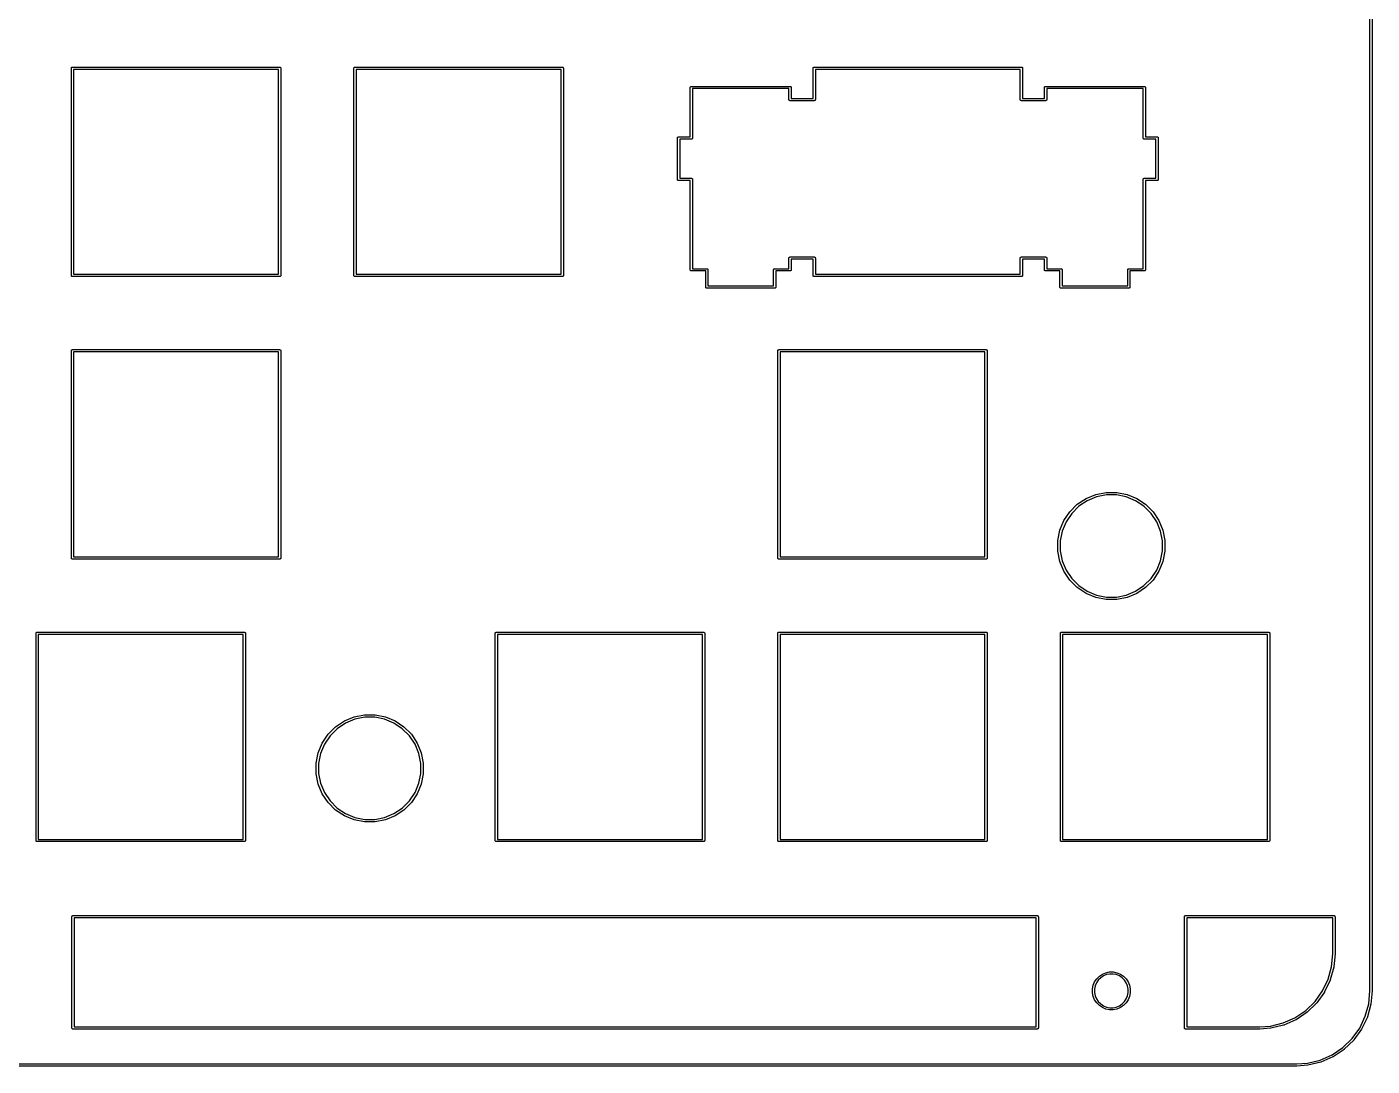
# Model space of a CAD drawing. Extents: x 22 to 393, y -205 to -25.
# Drawn here: x 301.9 to 392.6, y -165.1 to -95 of the extents above; entities that cross this region are included whole.
import ezdxf

# ---------------------------------------------------------------- set-up
doc = ezdxf.new("R2010")
doc.units = 0
doc.layers.add('BLACK', color=7, linetype='CONTINUOUS')

msp = doc.modelspace()

# ---------------------------------------------------------------- linework, layer by layer
at = {"layer": 'BLACK', "linetype": 'CONTINUOUS'}
for p, q in [((392.425, -159.997), (392.425, -30.0028)), ((392.575, -29.9963), (392.575, -160.004)), ((304.882, -97.79), (304.884, -97.7751)), ((304.883, -97.7937), (304.882, -97.79)), ((304.883, -111.756), (304.883, -97.7937)), ((304.884, -97.7751), (304.888, -97.7607)), ((304.888, -97.7607), (304.895, -97.7475)), ((304.895, -97.7475), (304.905, -97.7359)), ((304.905, -97.7359), (304.916, -97.7263)), ((304.916, -97.7263), (304.929, -97.7193)), ((304.929, -97.7193), (304.944, -97.7149)), ((304.944, -97.7149), (304.955, -97.7138)), ((304.955, -97.7138), (304.959, -97.7134)), ((304.959, -97.7134), (304.962, -97.7138)), ((304.962, -97.7138), (318.925, -97.7138)), ((305.035, -97.8662), (305.035, -111.684)), ((318.853, -97.8662), (305.035, -97.8662)), ((318.853, -111.684), (318.853, -97.8662)), ((318.925, -97.7138), (318.929, -97.7134)), ((318.929, -97.7134), (318.932, -97.7138)), ((318.932, -97.7138), (318.944, -97.7149)), ((318.944, -97.7149), (318.958, -97.7193)), ((318.958, -97.7193), (318.971, -97.7263)), ((318.971, -97.7263), (318.983, -97.7359)), ((318.983, -97.7359), (318.992, -97.7475)), ((318.992, -97.7475), (318.999, -97.7607)), ((318.999, -97.7607), (319.004, -97.7751)), ((319.004, -97.7751), (319.005, -97.79)), ((319.005, -97.79), (319.005, -97.7937)), ((319.005, -97.7937), (319.005, -111.756)), ((323.932, -97.79), (323.934, -97.7751)), ((323.933, -97.7937), (323.932, -97.79)), ((323.933, -111.756), (323.933, -97.7937)), ((323.934, -97.7751), (323.938, -97.7607)), ((323.938, -97.7607), (323.945, -97.7475)), ((323.945, -97.7475), (323.955, -97.7359)), ((323.955, -97.7359), (323.966, -97.7263)), ((323.966, -97.7263), (323.979, -97.7193)), ((323.979, -97.7193), (323.994, -97.7149)), ((323.994, -97.7149), (324.005, -97.7138)), ((324.005, -97.7138), (324.009, -97.7134)), ((324.009, -97.7134), (324.012, -97.7138)), ((324.012, -97.7138), (337.975, -97.7138)), ((324.085, -97.8662), (324.085, -111.684)), ((337.903, -97.8662), (324.085, -97.8662)), ((337.903, -111.684), (337.903, -97.8662)), ((337.975, -97.7138), (337.979, -97.7134)), ((337.979, -97.7134), (337.982, -97.7138)), ((337.982, -97.7138), (337.994, -97.7149)), ((337.994, -97.7149), (338.008, -97.7193)), ((338.008, -97.7193), (338.021, -97.7263)), ((338.021, -97.7263), (338.033, -97.7359)), ((338.033, -97.7359), (338.042, -97.7475)), ((338.042, -97.7475), (338.049, -97.7607)), ((338.049, -97.7607), (338.054, -97.7751)), ((338.054, -97.7751), (338.055, -97.79)), ((338.055, -97.79), (338.055, -97.7937)), ((338.055, -97.7937), (338.055, -111.756)), ((354.888, -97.79), (354.89, -97.7751)), ((354.889, -97.7937), (354.888, -97.79)), ((354.889, -99.822), (354.889, -97.7937)), ((354.89, -97.7751), (354.894, -97.7607)), ((354.894, -97.7607), (354.901, -97.7475)), ((354.901, -97.7475), (354.911, -97.7359)), ((354.911, -97.7359), (354.922, -97.7263)), ((354.922, -97.7263), (354.936, -97.7193)), ((354.936, -97.7193), (354.95, -97.7149)), ((354.95, -97.7149), (354.961, -97.7138)), ((354.961, -97.7138), (354.965, -97.7134)), ((354.965, -97.7134), (354.969, -97.7138)), ((354.969, -97.7138), (368.931, -97.7138)), ((355.041, -97.8662), (355.041, -99.8945)), ((368.859, -97.8662), (355.041, -97.8662)), ((368.859, -99.8945), (368.859, -97.8662)), ((368.931, -97.7138), (368.935, -97.7134)), ((368.935, -97.7134), (368.939, -97.7138)), ((368.939, -97.7138), (368.95, -97.7149)), ((368.95, -97.7149), (368.964, -97.7193)), ((368.964, -97.7193), (368.978, -97.7263)), ((368.978, -97.7263), (368.989, -97.7359)), ((368.989, -97.7359), (368.999, -97.7475)), ((368.999, -97.7475), (369.006, -97.7607)), ((369.006, -97.7607), (369.01, -97.7751)), ((369.01, -97.7751), (369.012, -97.79)), ((369.012, -97.79), (369.011, -97.7937)), ((369.011, -97.7937), (369.011, -99.822)), ((346.608, -99.0854), (346.61, -99.0705)), ((346.608, -99.0891), (346.608, -99.0854)), ((346.608, -102.413), (346.608, -99.0891)), ((346.61, -99.0705), (346.614, -99.0561)), ((346.614, -99.0561), (346.621, -99.0429)), ((346.621, -99.0429), (346.63, -99.0313)), ((346.63, -99.0313), (346.642, -99.0217)), ((346.642, -99.0217), (346.655, -99.0147)), ((346.655, -99.0147), (346.67, -99.0103)), ((346.67, -99.0103), (346.681, -99.0092)), ((346.681, -99.0092), (346.685, -99.0088)), ((346.685, -99.0088), (346.688, -99.0092)), ((346.688, -99.0092), (353.336, -99.0092)), ((353.263, -99.1616), (346.761, -99.1616)), ((346.761, -99.1616), (346.761, -102.485)), ((353.263, -99.8945), (353.263, -99.1616)), ((353.336, -99.0092), (353.339, -99.0088)), ((353.339, -99.0088), (353.343, -99.0092)), ((353.343, -99.0092), (353.354, -99.0103)), ((353.354, -99.0103), (353.369, -99.0147)), ((353.369, -99.0147), (353.382, -99.0217)), ((353.382, -99.0217), (353.394, -99.0313)), ((353.394, -99.0313), (353.403, -99.0429)), ((353.403, -99.0429), (353.41, -99.0561)), ((353.41, -99.0561), (353.414, -99.0705)), ((353.414, -99.0705), (353.416, -99.0854)), ((353.416, -99.0854), (353.416, -99.0891)), ((353.416, -99.0891), (353.416, -99.822)), ((370.484, -99.0854), (370.486, -99.0705)), ((370.484, -99.0891), (370.484, -99.0854)), ((370.484, -99.822), (370.484, -99.0891)), ((370.486, -99.0705), (370.49, -99.0561)), ((370.49, -99.0561), (370.497, -99.0429)), ((370.497, -99.0429), (370.506, -99.0313)), ((370.506, -99.0313), (370.518, -99.0217)), ((370.518, -99.0217), (370.531, -99.0147)), ((370.531, -99.0147), (370.546, -99.0103)), ((370.546, -99.0103), (370.557, -99.0092)), ((370.557, -99.0092), (370.561, -99.0088)), ((370.561, -99.0088), (370.564, -99.0092)), ((370.564, -99.0092), (377.212, -99.0092)), ((377.139, -99.1616), (370.637, -99.1616)), ((370.637, -99.1616), (370.637, -99.8945)), ((377.139, -102.485), (377.139, -99.1616)), ((377.212, -99.0092), (377.215, -99.0088)), ((377.215, -99.0088), (377.219, -99.0092)), ((377.219, -99.0092), (377.23, -99.0103)), ((377.23, -99.0103), (377.245, -99.0147)), ((377.245, -99.0147), (377.258, -99.0217)), ((377.258, -99.0217), (377.27, -99.0313)), ((377.27, -99.0313), (377.279, -99.0429)), ((377.279, -99.0429), (377.286, -99.0561)), ((377.286, -99.0561), (377.29, -99.0705)), ((377.29, -99.0705), (377.292, -99.0854)), ((377.292, -99.0854), (377.292, -99.0891)), ((377.292, -99.0891), (377.292, -102.413)), ((353.263, -99.8982), (353.263, -99.8945)), ((353.264, -99.9131), (353.263, -99.8982)), ((353.269, -99.9275), (353.264, -99.9131)), ((353.276, -99.9407), (353.269, -99.9275)), ((353.285, -99.9523), (353.276, -99.9407)), ((353.297, -99.9619), (353.285, -99.9523)), ((353.31, -99.9689), (353.297, -99.9619)), ((353.324, -99.9733), (353.31, -99.9689)), ((353.336, -99.9744), (353.324, -99.9733)), ((353.339, -99.9748), (353.336, -99.9744)), ((353.343, -99.9744), (353.339, -99.9748)), ((354.961, -99.9744), (353.343, -99.9744)), ((353.416, -99.822), (354.889, -99.822)), ((354.965, -99.9748), (354.961, -99.9744)), ((354.969, -99.9744), (354.965, -99.9748)), ((354.98, -99.9733), (354.969, -99.9744)), ((354.994, -99.9689), (354.98, -99.9733)), ((355.008, -99.9619), (354.994, -99.9689)), ((355.019, -99.9523), (355.008, -99.9619)), ((355.029, -99.9407), (355.019, -99.9523)), ((355.036, -99.9275), (355.029, -99.9407)), ((355.04, -99.9131), (355.036, -99.9275)), ((355.042, -99.8982), (355.04, -99.9131)), ((355.041, -99.8945), (355.042, -99.8982)), ((368.858, -99.8982), (368.859, -99.8945)), ((368.86, -99.9131), (368.858, -99.8982)), ((368.864, -99.9275), (368.86, -99.9131)), ((368.871, -99.9407), (368.864, -99.9275)), ((368.881, -99.9523), (368.871, -99.9407)), ((368.892, -99.9619), (368.881, -99.9523)), ((368.906, -99.9689), (368.892, -99.9619)), ((368.92, -99.9733), (368.906, -99.9689)), ((368.931, -99.9744), (368.92, -99.9733)), ((368.935, -99.9748), (368.931, -99.9744)), ((368.939, -99.9744), (368.935, -99.9748)), ((370.557, -99.9744), (368.939, -99.9744)), ((369.011, -99.822), (370.484, -99.822)), ((370.561, -99.9748), (370.557, -99.9744)), ((370.564, -99.9744), (370.561, -99.9748)), ((370.576, -99.9733), (370.564, -99.9744)), ((370.59, -99.9689), (370.576, -99.9733)), ((370.603, -99.9619), (370.59, -99.9689)), ((370.615, -99.9523), (370.603, -99.9619)), ((370.624, -99.9407), (370.615, -99.9523)), ((370.631, -99.9275), (370.624, -99.9407)), ((370.636, -99.9131), (370.631, -99.9275)), ((370.637, -99.8982), (370.636, -99.9131)), ((370.637, -99.8945), (370.637, -99.8982)), ((345.744, -102.489), (345.746, -102.474)), ((345.746, -102.474), (345.75, -102.46)), ((345.75, -102.46), (345.757, -102.446)), ((345.757, -102.446), (345.767, -102.435)), ((345.767, -102.435), (345.778, -102.425)), ((345.778, -102.425), (345.792, -102.418)), ((345.792, -102.418), (345.806, -102.414)), ((345.806, -102.414), (345.817, -102.413)), ((345.817, -102.413), (345.821, -102.412)), ((345.821, -102.412), (345.825, -102.413)), ((345.825, -102.413), (346.608, -102.413)), ((377.292, -102.413), (378.075, -102.413)), ((378.075, -102.413), (378.079, -102.412)), ((378.079, -102.412), (378.083, -102.413)), ((378.083, -102.413), (378.094, -102.414)), ((378.094, -102.414), (378.108, -102.418)), ((378.108, -102.418), (378.122, -102.425)), ((378.122, -102.425), (378.133, -102.435)), ((378.133, -102.435), (378.143, -102.446)), ((378.143, -102.446), (378.15, -102.46)), ((378.15, -102.46), (378.154, -102.474)), ((378.154, -102.474), (378.156, -102.489)), ((345.745, -102.493), (345.744, -102.489)), ((345.745, -105.279), (345.745, -102.493)), ((346.681, -102.565), (345.897, -102.565)), ((345.897, -102.565), (345.897, -105.207)), ((346.685, -102.566), (346.681, -102.565)), ((346.688, -102.565), (346.685, -102.566)), ((346.7, -102.564), (346.688, -102.565)), ((346.714, -102.56), (346.7, -102.564)), ((346.727, -102.553), (346.714, -102.56)), ((346.739, -102.543), (346.727, -102.553)), ((346.748, -102.532), (346.739, -102.543)), ((346.755, -102.518), (346.748, -102.532)), ((346.76, -102.504), (346.755, -102.518)), ((346.761, -102.489), (346.76, -102.504)), ((346.761, -102.485), (346.761, -102.489)), ((377.139, -102.489), (377.139, -102.485)), ((377.14, -102.504), (377.139, -102.489)), ((377.145, -102.518), (377.14, -102.504)), ((377.152, -102.532), (377.145, -102.518)), ((377.161, -102.543), (377.152, -102.532)), ((377.173, -102.553), (377.161, -102.543)), ((377.186, -102.56), (377.173, -102.553)), ((377.2, -102.564), (377.186, -102.56)), ((377.212, -102.565), (377.2, -102.564)), ((377.215, -102.566), (377.212, -102.565)), ((377.219, -102.565), (377.215, -102.566)), ((378.003, -102.565), (377.219, -102.565)), ((378.003, -105.207), (378.003, -102.565)), ((378.156, -102.489), (378.155, -102.493)), ((378.155, -102.493), (378.155, -105.279)), ((345.744, -105.283), (345.745, -105.279)), ((345.746, -105.298), (345.744, -105.283)), ((345.75, -105.312), (345.746, -105.298)), ((345.757, -105.326), (345.75, -105.312)), ((345.767, -105.337), (345.757, -105.326)), ((345.778, -105.347), (345.767, -105.337)), ((345.792, -105.354), (345.778, -105.347)), ((345.806, -105.358), (345.792, -105.354)), ((345.821, -105.36), (345.806, -105.358)), ((345.825, -105.359), (345.821, -105.36)), ((346.608, -105.359), (345.825, -105.359)), ((345.897, -105.207), (346.681, -105.207)), ((346.608, -111.375), (346.608, -105.359)), ((346.681, -105.207), (346.685, -105.206)), ((346.685, -105.206), (346.688, -105.207)), ((346.688, -105.207), (346.7, -105.208)), ((346.7, -105.208), (346.714, -105.212)), ((346.714, -105.212), (346.727, -105.219)), ((346.727, -105.219), (346.739, -105.229)), ((346.739, -105.229), (346.748, -105.24)), ((346.748, -105.24), (346.755, -105.254)), ((346.755, -105.254), (346.76, -105.268)), ((346.76, -105.268), (346.761, -105.283)), ((346.761, -105.283), (346.761, -105.287)), ((346.761, -105.287), (346.761, -111.303)), ((377.139, -105.283), (377.14, -105.268)), ((377.139, -105.287), (377.139, -105.283)), ((377.139, -111.303), (377.139, -105.287)), ((377.14, -105.268), (377.145, -105.254)), ((377.145, -105.254), (377.152, -105.24)), ((377.152, -105.24), (377.161, -105.229)), ((377.161, -105.229), (377.173, -105.219)), ((377.173, -105.219), (377.186, -105.212)), ((377.186, -105.212), (377.2, -105.208)), ((377.2, -105.208), (377.212, -105.207)), ((377.212, -105.207), (377.215, -105.206)), ((377.215, -105.206), (377.219, -105.207)), ((377.219, -105.207), (378.003, -105.207)), ((378.075, -105.359), (377.292, -105.359)), ((377.292, -105.359), (377.292, -111.375)), ((378.079, -105.36), (378.075, -105.359)), ((378.083, -105.359), (378.079, -105.36)), ((378.094, -105.358), (378.083, -105.359)), ((378.108, -105.354), (378.094, -105.358)), ((378.122, -105.347), (378.108, -105.354)), ((378.133, -105.337), (378.122, -105.347)), ((378.143, -105.326), (378.133, -105.337)), ((378.15, -105.312), (378.143, -105.326)), ((378.154, -105.298), (378.15, -105.312)), ((378.156, -105.283), (378.154, -105.298)), ((378.155, -105.279), (378.156, -105.283)), ((353.263, -110.592), (353.264, -110.577)), ((353.263, -110.595), (353.263, -110.592)), ((353.263, -111.303), (353.263, -110.595)), ((353.264, -110.577), (353.269, -110.562)), ((353.269, -110.562), (353.276, -110.549)), ((353.276, -110.549), (353.285, -110.537)), ((353.285, -110.537), (353.297, -110.528)), ((353.297, -110.528), (353.31, -110.521)), ((353.31, -110.521), (353.324, -110.517)), ((353.324, -110.517), (353.336, -110.515)), ((353.336, -110.515), (353.339, -110.515)), ((353.339, -110.515), (353.343, -110.515)), ((353.343, -110.515), (354.961, -110.515)), ((354.961, -110.515), (354.965, -110.515)), ((354.965, -110.515), (354.969, -110.515)), ((354.969, -110.515), (354.98, -110.517)), ((354.98, -110.517), (354.994, -110.521)), ((354.994, -110.521), (355.008, -110.528)), ((355.008, -110.528), (355.019, -110.537)), ((355.019, -110.537), (355.029, -110.549)), ((355.029, -110.549), (355.036, -110.562)), ((355.036, -110.562), (355.04, -110.577)), ((355.04, -110.577), (355.042, -110.592)), ((355.042, -110.592), (355.041, -110.595)), ((355.041, -110.595), (355.041, -111.684)), ((368.858, -110.592), (368.86, -110.577)), ((368.859, -110.595), (368.858, -110.592)), ((368.859, -111.684), (368.859, -110.595)), ((368.86, -110.577), (368.864, -110.562)), ((368.864, -110.562), (368.871, -110.549)), ((368.871, -110.549), (368.881, -110.537)), ((368.881, -110.537), (368.892, -110.528)), ((368.892, -110.528), (368.906, -110.521)), ((368.906, -110.521), (368.92, -110.517)), ((368.92, -110.517), (368.931, -110.515)), ((368.931, -110.515), (368.935, -110.515)), ((368.935, -110.515), (368.939, -110.515)), ((368.939, -110.515), (370.557, -110.515)), ((370.557, -110.515), (370.561, -110.515)), ((370.561, -110.515), (370.564, -110.515)), ((370.564, -110.515), (370.576, -110.517)), ((370.576, -110.517), (370.59, -110.521)), ((370.59, -110.521), (370.603, -110.528)), ((370.603, -110.528), (370.615, -110.537)), ((370.615, -110.537), (370.624, -110.549)), ((370.624, -110.549), (370.631, -110.562)), ((370.631, -110.562), (370.636, -110.577)), ((370.636, -110.577), (370.637, -110.592)), ((370.637, -110.592), (370.637, -110.595)), ((370.637, -110.595), (370.637, -111.303)), ((346.608, -111.379), (346.608, -111.375)), ((346.61, -111.394), (346.608, -111.379)), ((346.614, -111.408), (346.61, -111.394)), ((346.621, -111.422), (346.614, -111.408)), ((346.63, -111.433), (346.621, -111.422)), ((346.642, -111.443), (346.63, -111.433)), ((346.655, -111.45), (346.642, -111.443)), ((346.67, -111.454), (346.655, -111.45)), ((346.685, -111.456), (346.67, -111.454)), ((346.688, -111.455), (346.685, -111.456)), ((347.65, -111.455), (346.688, -111.455)), ((346.761, -111.303), (347.722, -111.303)), ((347.65, -112.544), (347.65, -111.455)), ((347.722, -111.303), (347.726, -111.302)), ((347.726, -111.302), (347.73, -111.303)), ((347.73, -111.303), (347.741, -111.304)), ((347.741, -111.304), (347.755, -111.308)), ((347.755, -111.308), (347.769, -111.315)), ((347.769, -111.315), (347.78, -111.325)), ((347.78, -111.325), (347.79, -111.336)), ((347.79, -111.336), (347.797, -111.35)), ((347.797, -111.35), (347.801, -111.364)), ((347.801, -111.364), (347.803, -111.379)), ((347.803, -111.379), (347.802, -111.383)), ((347.802, -111.383), (347.802, -112.471)), ((352.221, -111.379), (352.223, -111.364)), ((352.222, -111.383), (352.221, -111.379)), ((352.222, -112.471), (352.222, -111.383)), ((352.223, -111.364), (352.227, -111.35)), ((352.227, -111.35), (352.234, -111.336)), ((352.234, -111.336), (352.244, -111.325)), ((352.244, -111.325), (352.255, -111.315)), ((352.255, -111.315), (352.269, -111.308)), ((352.269, -111.308), (352.283, -111.304)), ((352.283, -111.304), (352.294, -111.303)), ((352.294, -111.303), (352.298, -111.302)), ((352.298, -111.302), (352.302, -111.303)), ((352.302, -111.303), (353.263, -111.303)), ((353.336, -111.455), (352.374, -111.455)), ((352.374, -111.455), (352.374, -112.544)), ((353.339, -111.456), (353.336, -111.455)), ((353.343, -111.455), (353.339, -111.456)), ((353.354, -111.454), (353.343, -111.455)), ((353.369, -111.45), (353.354, -111.454)), ((353.382, -111.443), (353.369, -111.45)), ((353.394, -111.433), (353.382, -111.443)), ((353.403, -111.422), (353.394, -111.433)), ((353.41, -111.408), (353.403, -111.422)), ((353.414, -111.394), (353.41, -111.408)), ((353.416, -111.379), (353.414, -111.394)), ((354.889, -110.668), (353.416, -110.668)), ((353.416, -110.668), (353.416, -111.375)), ((353.416, -111.375), (353.416, -111.379)), ((354.889, -111.756), (354.889, -110.668)), ((370.484, -110.668), (369.011, -110.668)), ((369.011, -110.668), (369.011, -111.756)), ((370.484, -111.375), (370.484, -110.668)), ((370.484, -111.379), (370.484, -111.375)), ((370.486, -111.394), (370.484, -111.379)), ((370.49, -111.408), (370.486, -111.394)), ((370.497, -111.422), (370.49, -111.408)), ((370.506, -111.433), (370.497, -111.422)), ((370.518, -111.443), (370.506, -111.433)), ((370.531, -111.45), (370.518, -111.443)), ((370.546, -111.454), (370.531, -111.45)), ((370.561, -111.456), (370.546, -111.454)), ((370.564, -111.455), (370.561, -111.456)), ((371.526, -111.455), (370.564, -111.455)), ((370.637, -111.303), (371.598, -111.303)), ((371.526, -112.544), (371.526, -111.455)), ((371.598, -111.303), (371.602, -111.302)), ((371.602, -111.302), (371.606, -111.303)), ((371.606, -111.303), (371.617, -111.304)), ((371.617, -111.304), (371.631, -111.308)), ((371.631, -111.308), (371.645, -111.315)), ((371.645, -111.315), (371.656, -111.325)), ((371.656, -111.325), (371.666, -111.336)), ((371.666, -111.336), (371.673, -111.35)), ((371.673, -111.35), (371.677, -111.364)), ((371.677, -111.364), (371.679, -111.379)), ((371.679, -111.379), (371.678, -111.383)), ((371.678, -111.383), (371.678, -112.471)), ((376.097, -111.379), (376.099, -111.364)), ((376.098, -111.383), (376.097, -111.379)), ((376.098, -112.471), (376.098, -111.383)), ((376.099, -111.364), (376.103, -111.35)), ((376.103, -111.35), (376.11, -111.336)), ((376.11, -111.336), (376.12, -111.325)), ((376.12, -111.325), (376.131, -111.315)), ((376.131, -111.315), (376.145, -111.308)), ((376.145, -111.308), (376.159, -111.304)), ((376.159, -111.304), (376.17, -111.303)), ((376.17, -111.303), (376.174, -111.302)), ((376.174, -111.302), (376.178, -111.303)), ((376.178, -111.303), (377.139, -111.303)), ((377.212, -111.455), (376.25, -111.455)), ((376.25, -111.455), (376.25, -112.544)), ((377.215, -111.456), (377.212, -111.455)), ((377.219, -111.455), (377.215, -111.456)), ((377.23, -111.454), (377.219, -111.455)), ((377.245, -111.45), (377.23, -111.454)), ((377.258, -111.443), (377.245, -111.45)), ((377.27, -111.433), (377.258, -111.443)), ((377.279, -111.422), (377.27, -111.433)), ((377.286, -111.408), (377.279, -111.422)), ((377.29, -111.394), (377.286, -111.408)), ((377.292, -111.379), (377.29, -111.394)), ((377.292, -111.375), (377.292, -111.379)), ((304.882, -111.76), (304.883, -111.756)), ((304.884, -111.775), (304.882, -111.76)), ((304.888, -111.789), (304.884, -111.775)), ((304.895, -111.803), (304.888, -111.789)), ((304.905, -111.814), (304.895, -111.803)), ((304.916, -111.824), (304.905, -111.814)), ((304.929, -111.831), (304.916, -111.824)), ((304.944, -111.835), (304.929, -111.831)), ((304.959, -111.837), (304.944, -111.835)), ((304.962, -111.836), (304.959, -111.837)), ((318.925, -111.836), (304.962, -111.836)), ((305.035, -111.684), (318.853, -111.684)), ((318.929, -111.837), (318.925, -111.836)), ((318.932, -111.836), (318.929, -111.837)), ((318.944, -111.835), (318.932, -111.836)), ((318.958, -111.831), (318.944, -111.835)), ((318.971, -111.824), (318.958, -111.831)), ((318.983, -111.814), (318.971, -111.824)), ((318.992, -111.803), (318.983, -111.814)), ((318.999, -111.789), (318.992, -111.803)), ((319.004, -111.775), (318.999, -111.789)), ((319.005, -111.76), (319.004, -111.775)), ((319.005, -111.756), (319.005, -111.76)), ((323.932, -111.76), (323.933, -111.756)), ((323.934, -111.775), (323.932, -111.76)), ((323.938, -111.789), (323.934, -111.775)), ((323.945, -111.803), (323.938, -111.789)), ((323.955, -111.814), (323.945, -111.803)), ((323.966, -111.824), (323.955, -111.814)), ((323.979, -111.831), (323.966, -111.824)), ((323.994, -111.835), (323.979, -111.831)), ((324.009, -111.837), (323.994, -111.835)), ((324.012, -111.836), (324.009, -111.837)), ((337.975, -111.836), (324.012, -111.836)), ((324.085, -111.684), (337.903, -111.684)), ((337.979, -111.837), (337.975, -111.836)), ((337.982, -111.836), (337.979, -111.837)), ((337.994, -111.835), (337.982, -111.836)), ((338.008, -111.831), (337.994, -111.835)), ((338.021, -111.824), (338.008, -111.831)), ((338.033, -111.814), (338.021, -111.824)), ((338.042, -111.803), (338.033, -111.814)), ((338.049, -111.789), (338.042, -111.803)), ((338.054, -111.775), (338.049, -111.789)), ((338.055, -111.76), (338.054, -111.775)), ((338.055, -111.756), (338.055, -111.76)), ((354.888, -111.76), (354.889, -111.756)), ((354.89, -111.775), (354.888, -111.76)), ((354.894, -111.789), (354.89, -111.775)), ((354.901, -111.803), (354.894, -111.789)), ((354.911, -111.814), (354.901, -111.803)), ((354.922, -111.824), (354.911, -111.814)), ((354.936, -111.831), (354.922, -111.824)), ((354.95, -111.835), (354.936, -111.831)), ((354.965, -111.837), (354.95, -111.835)), ((354.969, -111.836), (354.965, -111.837)), ((368.931, -111.836), (354.969, -111.836)), ((355.041, -111.684), (368.859, -111.684)), ((368.935, -111.837), (368.931, -111.836)), ((368.939, -111.836), (368.935, -111.837)), ((368.95, -111.835), (368.939, -111.836)), ((368.964, -111.831), (368.95, -111.835)), ((368.978, -111.824), (368.964, -111.831)), ((368.989, -111.814), (368.978, -111.824)), ((368.999, -111.803), (368.989, -111.814)), ((369.006, -111.789), (368.999, -111.803)), ((369.01, -111.775), (369.006, -111.789)), ((369.012, -111.76), (369.01, -111.775)), ((369.011, -111.756), (369.012, -111.76)), ((347.649, -112.547), (347.65, -112.544)), ((347.651, -112.562), (347.649, -112.547)), ((347.655, -112.577), (347.651, -112.562)), ((347.662, -112.59), (347.655, -112.577)), ((347.672, -112.602), (347.662, -112.59)), ((347.683, -112.611), (347.672, -112.602)), ((347.697, -112.618), (347.683, -112.611)), ((347.711, -112.622), (347.697, -112.618)), ((347.726, -112.624), (347.711, -112.622)), ((347.73, -112.624), (347.726, -112.624)), ((352.294, -112.624), (347.73, -112.624)), ((347.802, -112.471), (352.222, -112.471)), ((352.298, -112.624), (352.294, -112.624)), ((352.302, -112.624), (352.298, -112.624)), ((352.313, -112.622), (352.302, -112.624)), ((352.327, -112.618), (352.313, -112.622)), ((352.341, -112.611), (352.327, -112.618)), ((352.352, -112.602), (352.341, -112.611)), ((352.362, -112.59), (352.352, -112.602)), ((352.369, -112.577), (352.362, -112.59)), ((352.373, -112.562), (352.369, -112.577)), ((352.375, -112.547), (352.373, -112.562)), ((352.374, -112.544), (352.375, -112.547)), ((371.525, -112.547), (371.526, -112.544)), ((371.527, -112.562), (371.525, -112.547)), ((371.531, -112.577), (371.527, -112.562)), ((371.538, -112.59), (371.531, -112.577)), ((371.548, -112.602), (371.538, -112.59)), ((371.559, -112.611), (371.548, -112.602)), ((371.573, -112.618), (371.559, -112.611)), ((371.587, -112.622), (371.573, -112.618)), ((371.602, -112.624), (371.587, -112.622)), ((371.606, -112.624), (371.602, -112.624)), ((376.17, -112.624), (371.606, -112.624)), ((371.678, -112.471), (376.098, -112.471)), ((376.174, -112.624), (376.17, -112.624)), ((376.178, -112.624), (376.174, -112.624)), ((376.189, -112.622), (376.178, -112.624)), ((376.203, -112.618), (376.189, -112.622)), ((376.217, -112.611), (376.203, -112.618)), ((376.228, -112.602), (376.217, -112.611)), ((376.238, -112.59), (376.228, -112.602)), ((376.245, -112.577), (376.238, -112.59)), ((376.249, -112.562), (376.245, -112.577)), ((376.251, -112.547), (376.249, -112.562)), ((376.25, -112.544), (376.251, -112.547)), ((304.882, -116.84), (304.884, -116.825)), ((304.883, -116.844), (304.882, -116.84)), ((304.883, -130.806), (304.883, -116.844)), ((304.884, -116.825), (304.888, -116.811)), ((304.888, -116.811), (304.895, -116.797)), ((304.895, -116.797), (304.905, -116.786)), ((304.905, -116.786), (304.916, -116.776)), ((304.916, -116.776), (304.929, -116.769)), ((304.929, -116.769), (304.944, -116.765)), ((304.944, -116.765), (304.955, -116.764)), ((304.955, -116.764), (304.959, -116.763)), ((304.959, -116.763), (304.962, -116.764)), ((304.962, -116.764), (318.925, -116.764)), ((305.035, -116.916), (305.035, -130.734)), ((318.853, -116.916), (305.035, -116.916)), ((318.853, -130.734), (318.853, -116.916)), ((318.925, -116.764), (318.929, -116.763)), ((318.929, -116.763), (318.932, -116.764)), ((318.932, -116.764), (318.944, -116.765)), ((318.944, -116.765), (318.958, -116.769)), ((318.958, -116.769), (318.971, -116.776)), ((318.971, -116.776), (318.983, -116.786)), ((318.983, -116.786), (318.992, -116.797)), ((318.992, -116.797), (318.999, -116.811)), ((318.999, -116.811), (319.004, -116.825)), ((319.004, -116.825), (319.005, -116.84)), ((319.005, -116.84), (319.005, -116.844)), ((319.005, -116.844), (319.005, -130.806)), ((352.507, -116.84), (352.509, -116.825)), ((352.508, -116.844), (352.507, -116.84)), ((352.508, -130.806), (352.508, -116.844)), ((352.509, -116.825), (352.513, -116.811)), ((352.513, -116.811), (352.52, -116.797)), ((352.52, -116.797), (352.53, -116.786)), ((352.53, -116.786), (352.541, -116.776)), ((352.541, -116.776), (352.554, -116.769)), ((352.554, -116.769), (352.569, -116.765)), ((352.569, -116.765), (352.58, -116.764)), ((352.58, -116.764), (352.584, -116.763)), ((352.584, -116.763), (352.587, -116.764)), ((352.587, -116.764), (366.55, -116.764)), ((352.66, -116.916), (352.66, -130.734)), ((366.478, -116.916), (352.66, -116.916)), ((366.478, -130.734), (366.478, -116.916)), ((366.55, -116.764), (366.554, -116.763)), ((366.554, -116.763), (366.557, -116.764)), ((366.557, -116.764), (366.569, -116.765)), ((366.569, -116.765), (366.583, -116.769)), ((366.583, -116.769), (366.596, -116.776)), ((366.596, -116.776), (366.608, -116.786)), ((366.608, -116.786), (366.617, -116.797)), ((366.617, -116.797), (366.624, -116.811)), ((366.624, -116.811), (366.629, -116.825)), ((366.629, -116.825), (366.63, -116.84)), ((366.63, -116.84), (366.63, -116.844)), ((366.63, -116.844), (366.63, -130.806)), ((372.697, -127.194), (373.289, -126.798)), ((373.369, -126.948), (372.805, -127.325)), ((373.289, -126.798), (373.946, -126.526)), ((373.995, -126.688), (373.369, -126.948)), ((373.946, -126.526), (374.644, -126.387)), ((374.661, -126.556), (373.995, -126.688)), ((374.644, -126.387), (375.356, -126.387)), ((375.339, -126.556), (374.661, -126.556)), ((376.005, -126.688), (375.339, -126.556)), ((375.356, -126.387), (376.054, -126.526)), ((376.631, -126.948), (376.005, -126.688)), ((376.054, -126.526), (376.711, -126.798)), ((377.195, -127.325), (376.631, -126.948)), ((376.711, -126.798), (377.303, -127.194)), ((371.798, -128.289), (372.194, -127.697)), ((372.325, -127.805), (371.948, -128.369)), ((372.194, -127.697), (372.697, -127.194)), ((372.805, -127.325), (372.325, -127.805)), ((377.675, -127.805), (377.195, -127.325)), ((377.303, -127.194), (377.806, -127.697)), ((378.052, -128.369), (377.675, -127.805)), ((377.806, -127.697), (378.202, -128.289)), ((371.526, -128.946), (371.798, -128.289)), ((371.948, -128.369), (371.688, -128.995)), ((378.312, -128.995), (378.052, -128.369)), ((378.202, -128.289), (378.474, -128.946)), ((371.387, -129.644), (371.526, -128.946)), ((371.387, -130.356), (371.387, -129.644)), ((371.688, -128.995), (371.556, -129.661)), ((371.556, -129.661), (371.556, -130.339)), ((378.444, -129.661), (378.312, -128.995)), ((378.444, -130.339), (378.444, -129.661)), ((378.474, -128.946), (378.613, -129.644)), ((378.613, -129.644), (378.613, -130.356)), ((371.526, -131.054), (371.387, -130.356)), ((371.556, -130.339), (371.688, -131.005)), ((378.312, -131.005), (378.444, -130.339)), ((378.613, -130.356), (378.474, -131.054)), ((304.882, -130.81), (304.883, -130.806)), ((304.884, -130.825), (304.882, -130.81)), ((304.888, -130.839), (304.884, -130.825)), ((304.895, -130.853), (304.888, -130.839)), ((304.905, -130.864), (304.895, -130.853)), ((304.916, -130.874), (304.905, -130.864)), ((304.929, -130.881), (304.916, -130.874)), ((304.944, -130.885), (304.929, -130.881)), ((304.959, -130.887), (304.944, -130.885)), ((304.962, -130.886), (304.959, -130.887)), ((318.925, -130.886), (304.962, -130.886)), ((305.035, -130.734), (318.853, -130.734)), ((318.929, -130.887), (318.925, -130.886)), ((318.932, -130.886), (318.929, -130.887)), ((318.944, -130.885), (318.932, -130.886)), ((318.958, -130.881), (318.944, -130.885)), ((318.971, -130.874), (318.958, -130.881)), ((318.983, -130.864), (318.971, -130.874)), ((318.992, -130.853), (318.983, -130.864)), ((318.999, -130.839), (318.992, -130.853)), ((319.004, -130.825), (318.999, -130.839)), ((319.005, -130.81), (319.004, -130.825)), ((319.005, -130.806), (319.005, -130.81)), ((352.507, -130.81), (352.508, -130.806)), ((352.509, -130.825), (352.507, -130.81)), ((352.513, -130.839), (352.509, -130.825)), ((352.52, -130.853), (352.513, -130.839)), ((352.53, -130.864), (352.52, -130.853)), ((352.541, -130.874), (352.53, -130.864)), ((352.554, -130.881), (352.541, -130.874)), ((352.569, -130.885), (352.554, -130.881)), ((352.584, -130.887), (352.569, -130.885)), ((352.587, -130.886), (352.584, -130.887)), ((366.55, -130.886), (352.587, -130.886)), ((352.66, -130.734), (366.478, -130.734)), ((366.554, -130.887), (366.55, -130.886)), ((366.557, -130.886), (366.554, -130.887)), ((366.569, -130.885), (366.557, -130.886)), ((366.583, -130.881), (366.569, -130.885)), ((366.596, -130.874), (366.583, -130.881)), ((366.608, -130.864), (366.596, -130.874)), ((366.617, -130.853), (366.608, -130.864)), ((366.624, -130.839), (366.617, -130.853)), ((366.629, -130.825), (366.624, -130.839)), ((366.63, -130.81), (366.629, -130.825)), ((366.63, -130.806), (366.63, -130.81)), ((371.798, -131.711), (371.526, -131.054)), ((371.688, -131.005), (371.948, -131.631)), ((378.052, -131.631), (378.312, -131.005)), ((378.474, -131.054), (378.202, -131.711)), ((372.194, -132.303), (371.798, -131.711)), ((371.948, -131.631), (372.325, -132.195)), ((372.697, -132.806), (372.194, -132.303)), ((372.325, -132.195), (372.805, -132.675)), ((377.195, -132.675), (377.675, -132.195)), ((377.806, -132.303), (377.303, -132.806)), ((377.675, -132.195), (378.052, -131.631)), ((378.202, -131.711), (377.806, -132.303)), ((373.289, -133.202), (372.697, -132.806)), ((372.805, -132.675), (373.369, -133.052)), ((373.946, -133.474), (373.289, -133.202)), ((373.369, -133.052), (373.995, -133.312)), ((376.005, -133.312), (376.631, -133.052)), ((376.711, -133.202), (376.054, -133.474)), ((376.631, -133.052), (377.195, -132.675)), ((377.303, -132.806), (376.711, -133.202)), ((374.644, -133.613), (373.946, -133.474)), ((373.995, -133.312), (374.661, -133.444)), ((375.356, -133.613), (374.644, -133.613)), ((374.661, -133.444), (375.339, -133.444)), ((375.339, -133.444), (376.005, -133.312)), ((376.054, -133.474), (375.356, -133.613)), ((302.501, -135.89), (302.502, -135.875)), ((302.501, -135.894), (302.501, -135.89)), ((302.501, -149.856), (302.501, -135.894)), ((302.502, -135.875), (302.507, -135.861)), ((302.507, -135.861), (302.514, -135.847)), ((302.514, -135.847), (302.523, -135.836)), ((302.523, -135.836), (302.535, -135.826)), ((302.535, -135.826), (302.548, -135.819)), ((302.548, -135.819), (302.563, -135.815)), ((302.563, -135.815), (302.574, -135.814)), ((302.574, -135.814), (302.577, -135.813)), ((302.577, -135.813), (302.581, -135.814)), ((302.581, -135.814), (316.544, -135.814)), ((302.654, -135.966), (302.654, -149.784)), ((316.471, -135.966), (302.654, -135.966)), ((316.471, -149.784), (316.471, -135.966)), ((316.544, -135.814), (316.548, -135.813)), ((316.548, -135.813), (316.551, -135.814)), ((316.551, -135.814), (316.562, -135.815)), ((316.562, -135.815), (316.577, -135.819)), ((316.577, -135.819), (316.59, -135.826)), ((316.59, -135.826), (316.602, -135.836)), ((316.602, -135.836), (316.611, -135.847)), ((316.611, -135.847), (316.618, -135.861)), ((316.618, -135.861), (316.623, -135.875)), ((316.623, -135.875), (316.624, -135.89)), ((316.624, -135.89), (316.624, -135.894)), ((316.624, -135.894), (316.624, -149.856)), ((333.457, -135.89), (333.459, -135.875)), ((333.458, -135.894), (333.457, -135.89)), ((333.458, -149.856), (333.458, -135.894)), ((333.459, -135.875), (333.463, -135.861)), ((333.463, -135.861), (333.47, -135.847)), ((333.47, -135.847), (333.48, -135.836)), ((333.48, -135.836), (333.491, -135.826)), ((333.491, -135.826), (333.504, -135.819)), ((333.504, -135.819), (333.519, -135.815)), ((333.519, -135.815), (333.53, -135.814)), ((333.53, -135.814), (333.534, -135.813)), ((333.534, -135.813), (333.537, -135.814)), ((333.537, -135.814), (347.5, -135.814)), ((333.61, -135.966), (333.61, -149.784)), ((347.428, -135.966), (333.61, -135.966)), ((347.428, -149.784), (347.428, -135.966)), ((347.5, -135.814), (347.504, -135.813)), ((347.504, -135.813), (347.507, -135.814)), ((347.507, -135.814), (347.519, -135.815)), ((347.519, -135.815), (347.533, -135.819)), ((347.533, -135.819), (347.546, -135.826)), ((347.546, -135.826), (347.558, -135.836)), ((347.558, -135.836), (347.567, -135.847)), ((347.567, -135.847), (347.574, -135.861)), ((347.574, -135.861), (347.579, -135.875)), ((347.579, -135.875), (347.58, -135.89)), ((347.58, -135.89), (347.58, -135.894)), ((347.58, -135.894), (347.58, -149.856)), ((352.507, -135.89), (352.509, -135.875)), ((352.508, -135.894), (352.507, -135.89)), ((352.508, -149.856), (352.508, -135.894)), ((352.509, -135.875), (352.513, -135.861)), ((352.513, -135.861), (352.52, -135.847)), ((352.52, -135.847), (352.53, -135.836)), ((352.53, -135.836), (352.541, -135.826)), ((352.541, -135.826), (352.554, -135.819)), ((352.554, -135.819), (352.569, -135.815)), ((352.569, -135.815), (352.58, -135.814)), ((352.58, -135.814), (352.584, -135.813)), ((352.584, -135.813), (352.587, -135.814)), ((352.587, -135.814), (366.55, -135.814)), ((352.66, -135.966), (352.66, -149.784)), ((366.478, -135.966), (352.66, -135.966)), ((366.478, -149.784), (366.478, -135.966)), ((366.55, -135.814), (366.554, -135.813)), ((366.554, -135.813), (366.557, -135.814)), ((366.557, -135.814), (366.569, -135.815)), ((366.569, -135.815), (366.583, -135.819)), ((366.583, -135.819), (366.596, -135.826)), ((366.596, -135.826), (366.608, -135.836)), ((366.608, -135.836), (366.617, -135.847)), ((366.617, -135.847), (366.624, -135.861)), ((366.624, -135.861), (366.629, -135.875)), ((366.629, -135.875), (366.63, -135.89)), ((366.63, -135.89), (366.63, -135.894)), ((366.63, -135.894), (366.63, -149.856)), ((371.557, -135.89), (371.559, -135.875)), ((371.558, -135.894), (371.557, -135.89)), ((371.558, -149.856), (371.558, -135.894)), ((371.559, -135.875), (371.563, -135.861)), ((371.563, -135.861), (371.57, -135.847)), ((371.57, -135.847), (371.58, -135.836)), ((371.58, -135.836), (371.591, -135.826)), ((371.591, -135.826), (371.604, -135.819)), ((371.604, -135.819), (371.619, -135.815)), ((371.619, -135.815), (371.63, -135.814)), ((371.63, -135.814), (371.634, -135.813)), ((371.634, -135.813), (371.637, -135.814)), ((371.637, -135.814), (385.6, -135.814)), ((371.71, -135.966), (371.71, -149.784)), ((385.528, -135.966), (371.71, -135.966)), ((385.528, -149.784), (385.528, -135.966)), ((385.6, -135.814), (385.604, -135.813)), ((385.604, -135.813), (385.607, -135.814)), ((385.607, -135.814), (385.619, -135.815)), ((385.619, -135.815), (385.633, -135.819)), ((385.633, -135.819), (385.646, -135.826)), ((385.646, -135.826), (385.658, -135.836)), ((385.658, -135.836), (385.667, -135.847)), ((385.667, -135.847), (385.674, -135.861)), ((385.674, -135.861), (385.679, -135.875)), ((385.679, -135.875), (385.68, -135.89)), ((385.68, -135.89), (385.68, -135.894)), ((385.68, -135.894), (385.68, -149.856)), ((323.946, -141.526), (324.644, -141.387)), ((324.644, -141.387), (325.356, -141.387)), ((325.356, -141.387), (326.054, -141.526)), ((322.194, -142.697), (322.697, -142.194)), ((322.805, -142.325), (322.325, -142.805)), ((322.697, -142.194), (323.289, -141.798)), ((323.369, -141.948), (322.805, -142.325)), ((323.289, -141.798), (323.946, -141.526)), ((323.995, -141.688), (323.369, -141.948)), ((324.661, -141.556), (323.995, -141.688)), ((325.339, -141.556), (324.661, -141.556)), ((326.005, -141.688), (325.339, -141.556)), ((326.631, -141.948), (326.005, -141.688)), ((326.054, -141.526), (326.711, -141.798)), ((327.195, -142.325), (326.631, -141.948)), ((326.711, -141.798), (327.303, -142.194)), ((327.675, -142.805), (327.195, -142.325)), ((327.303, -142.194), (327.806, -142.697)), ((321.798, -143.289), (322.194, -142.697)), ((322.325, -142.805), (321.948, -143.369)), ((328.052, -143.369), (327.675, -142.805)), ((327.806, -142.697), (328.202, -143.289)), ((321.387, -144.644), (321.526, -143.946)), ((321.526, -143.946), (321.798, -143.289)), ((321.688, -143.995), (321.556, -144.661)), ((321.948, -143.369), (321.688, -143.995)), ((328.312, -143.995), (328.052, -143.369)), ((328.202, -143.289), (328.474, -143.946)), ((328.444, -144.661), (328.312, -143.995)), ((328.474, -143.946), (328.613, -144.644)), ((321.387, -145.356), (321.387, -144.644)), ((321.556, -144.661), (321.556, -145.339)), ((328.444, -145.339), (328.444, -144.661)), ((328.613, -144.644), (328.613, -145.356)), ((321.526, -146.054), (321.387, -145.356)), ((321.556, -145.339), (321.688, -146.005)), ((321.688, -146.005), (321.948, -146.631)), ((328.052, -146.631), (328.312, -146.005)), ((328.312, -146.005), (328.444, -145.339)), ((328.613, -145.356), (328.474, -146.054)), ((321.798, -146.711), (321.526, -146.054)), ((322.194, -147.303), (321.798, -146.711)), ((321.948, -146.631), (322.325, -147.195)), ((327.675, -147.195), (328.052, -146.631)), ((328.202, -146.711), (327.806, -147.303)), ((328.474, -146.054), (328.202, -146.711)), ((322.697, -147.806), (322.194, -147.303)), ((322.325, -147.195), (322.805, -147.675)), ((323.289, -148.202), (322.697, -147.806)), ((322.805, -147.675), (323.369, -148.052)), ((326.631, -148.052), (327.195, -147.675)), ((327.303, -147.806), (326.711, -148.202)), ((327.195, -147.675), (327.675, -147.195)), ((327.806, -147.303), (327.303, -147.806)), ((323.946, -148.474), (323.289, -148.202)), ((323.369, -148.052), (323.995, -148.312)), ((324.644, -148.613), (323.946, -148.474)), ((323.995, -148.312), (324.661, -148.444)), ((325.356, -148.613), (324.644, -148.613)), ((324.661, -148.444), (325.339, -148.444)), ((325.339, -148.444), (326.005, -148.312)), ((326.054, -148.474), (325.356, -148.613)), ((326.005, -148.312), (326.631, -148.052)), ((326.711, -148.202), (326.054, -148.474)), ((302.501, -149.86), (302.501, -149.856)), ((302.502, -149.875), (302.501, -149.86)), ((302.507, -149.889), (302.502, -149.875)), ((302.514, -149.903), (302.507, -149.889)), ((302.523, -149.914), (302.514, -149.903)), ((302.535, -149.924), (302.523, -149.914)), ((302.548, -149.931), (302.535, -149.924)), ((302.563, -149.935), (302.548, -149.931)), ((302.577, -149.937), (302.563, -149.935)), ((302.581, -149.936), (302.577, -149.937)), ((316.544, -149.936), (302.581, -149.936)), ((302.654, -149.784), (316.471, -149.784)), ((316.548, -149.937), (316.544, -149.936)), ((316.551, -149.936), (316.548, -149.937)), ((316.562, -149.935), (316.551, -149.936)), ((316.577, -149.931), (316.562, -149.935)), ((316.59, -149.924), (316.577, -149.931)), ((316.602, -149.914), (316.59, -149.924)), ((316.611, -149.903), (316.602, -149.914)), ((316.618, -149.889), (316.611, -149.903)), ((316.623, -149.875), (316.618, -149.889)), ((316.624, -149.86), (316.623, -149.875)), ((316.624, -149.856), (316.624, -149.86)), ((333.457, -149.86), (333.458, -149.856)), ((333.459, -149.875), (333.457, -149.86)), ((333.463, -149.889), (333.459, -149.875)), ((333.47, -149.903), (333.463, -149.889)), ((333.48, -149.914), (333.47, -149.903)), ((333.491, -149.924), (333.48, -149.914)), ((333.504, -149.931), (333.491, -149.924)), ((333.519, -149.935), (333.504, -149.931)), ((333.534, -149.937), (333.519, -149.935)), ((333.537, -149.936), (333.534, -149.937)), ((347.5, -149.936), (333.537, -149.936)), ((333.61, -149.784), (347.428, -149.784)), ((347.504, -149.937), (347.5, -149.936)), ((347.507, -149.936), (347.504, -149.937)), ((347.519, -149.935), (347.507, -149.936)), ((347.533, -149.931), (347.519, -149.935)), ((347.546, -149.924), (347.533, -149.931)), ((347.558, -149.914), (347.546, -149.924)), ((347.567, -149.903), (347.558, -149.914)), ((347.574, -149.889), (347.567, -149.903)), ((347.579, -149.875), (347.574, -149.889)), ((347.58, -149.86), (347.579, -149.875)), ((347.58, -149.856), (347.58, -149.86)), ((352.507, -149.86), (352.508, -149.856)), ((352.509, -149.875), (352.507, -149.86)), ((352.513, -149.889), (352.509, -149.875)), ((352.52, -149.903), (352.513, -149.889)), ((352.53, -149.914), (352.52, -149.903)), ((352.541, -149.924), (352.53, -149.914)), ((352.554, -149.931), (352.541, -149.924)), ((352.569, -149.935), (352.554, -149.931)), ((352.584, -149.937), (352.569, -149.935)), ((352.587, -149.936), (352.584, -149.937)), ((366.55, -149.936), (352.587, -149.936)), ((352.66, -149.784), (366.478, -149.784)), ((366.554, -149.937), (366.55, -149.936)), ((366.557, -149.936), (366.554, -149.937)), ((366.569, -149.935), (366.557, -149.936)), ((366.583, -149.931), (366.569, -149.935)), ((366.596, -149.924), (366.583, -149.931)), ((366.608, -149.914), (366.596, -149.924)), ((366.617, -149.903), (366.608, -149.914)), ((366.624, -149.889), (366.617, -149.903)), ((366.629, -149.875), (366.624, -149.889)), ((366.63, -149.86), (366.629, -149.875)), ((366.63, -149.856), (366.63, -149.86)), ((371.557, -149.86), (371.558, -149.856)), ((371.559, -149.875), (371.557, -149.86)), ((371.563, -149.889), (371.559, -149.875)), ((371.57, -149.903), (371.563, -149.889)), ((371.58, -149.914), (371.57, -149.903)), ((371.591, -149.924), (371.58, -149.914)), ((371.604, -149.931), (371.591, -149.924)), ((371.619, -149.935), (371.604, -149.931)), ((371.634, -149.937), (371.619, -149.935)), ((371.637, -149.936), (371.634, -149.937)), ((385.6, -149.936), (371.637, -149.936)), ((371.71, -149.784), (385.528, -149.784)), ((385.604, -149.937), (385.6, -149.936)), ((385.607, -149.936), (385.604, -149.937)), ((385.619, -149.935), (385.607, -149.936)), ((385.633, -149.931), (385.619, -149.935)), ((385.646, -149.924), (385.633, -149.931)), ((385.658, -149.914), (385.646, -149.924)), ((385.667, -149.903), (385.658, -149.914)), ((385.674, -149.889), (385.667, -149.903)), ((385.679, -149.875), (385.674, -149.889)), ((385.68, -149.86), (385.679, -149.875)), ((385.68, -149.856), (385.68, -149.86)), ((304.925, -155), (304.926, -154.985)), ((304.925, -155.004), (304.925, -155)), ((304.925, -162.496), (304.925, -155.004)), ((304.926, -154.985), (304.93, -154.971)), ((304.93, -154.971), (304.937, -154.958)), ((304.937, -154.958), (304.947, -154.947)), ((304.947, -154.947), (304.958, -154.937)), ((304.958, -154.937), (304.971, -154.93)), ((304.971, -154.93), (304.985, -154.926)), ((304.985, -154.926), (305, -154.925)), ((305, -154.925), (305.004, -154.925)), ((305.004, -154.925), (369.996, -154.925)), ((305.075, -155.075), (305.075, -162.425)), ((369.925, -155.075), (305.075, -155.075)), ((369.925, -162.425), (369.925, -155.075)), ((369.996, -154.925), (370, -154.925)), ((370, -154.925), (370.015, -154.926)), ((370.015, -154.926), (370.029, -154.93)), ((370.029, -154.93), (370.042, -154.937)), ((370.042, -154.937), (370.053, -154.947)), ((370.053, -154.947), (370.063, -154.958)), ((370.063, -154.958), (370.07, -154.971)), ((370.07, -154.971), (370.074, -154.985)), ((370.074, -154.985), (370.075, -155)), ((370.075, -155), (370.075, -155.004)), ((370.075, -155.004), (370.075, -162.496)), ((379.925, -155), (379.926, -154.985)), ((379.925, -155.004), (379.925, -155)), ((379.925, -162.496), (379.925, -155.004)), ((379.926, -154.985), (379.93, -154.971)), ((379.93, -154.971), (379.937, -154.958)), ((379.937, -154.958), (379.947, -154.947)), ((379.947, -154.947), (379.958, -154.937)), ((379.958, -154.937), (379.971, -154.93)), ((379.971, -154.93), (379.985, -154.926)), ((379.985, -154.926), (379.996, -154.925)), ((379.996, -154.925), (380, -154.925)), ((380, -154.925), (380.004, -154.925)), ((380.004, -154.925), (389.996, -154.925)), ((380.075, -155.075), (380.075, -162.425)), ((389.925, -155.075), (380.075, -155.075)), ((389.925, -157.497), (389.925, -155.075)), ((389.996, -154.925), (390, -154.925)), ((390, -154.925), (390.004, -154.925)), ((390.004, -154.925), (390.015, -154.926)), ((390.015, -154.926), (390.029, -154.93)), ((390.029, -154.93), (390.042, -154.937)), ((390.042, -154.937), (390.053, -154.947)), ((390.053, -154.947), (390.063, -154.958)), ((390.063, -154.958), (390.07, -154.971)), ((390.07, -154.971), (390.074, -154.985)), ((390.074, -154.985), (390.075, -155)), ((390.075, -155), (390.075, -155.004)), ((390.075, -155.004), (390.075, -157.504)), ((389.847, -158.372), (389.925, -157.497)), ((390.075, -157.507), (389.996, -158.392)), ((390.075, -157.504), (390.075, -157.507)), ((389.616, -159.217), (389.847, -158.372)), ((389.993, -158.405), (389.759, -159.263)), ((389.994, -158.403), (389.993, -158.405)), ((389.996, -158.392), (389.994, -158.401)), ((389.994, -158.401), (389.994, -158.403)), ((373.775, -159.628), (373.871, -159.397)), ((373.871, -159.397), (374.011, -159.188)), ((373.995, -159.463), (373.909, -159.669)), ((374.119, -159.277), (373.995, -159.463)), ((374.011, -159.188), (374.188, -159.011)), ((374.277, -159.119), (374.119, -159.277)), ((374.188, -159.011), (374.397, -158.871)), ((374.463, -158.995), (374.277, -159.119)), ((374.397, -158.871), (374.628, -158.775)), ((374.669, -158.909), (374.463, -158.995)), ((374.628, -158.775), (374.875, -158.726)), ((374.888, -158.865), (374.669, -158.909)), ((374.875, -158.726), (375.125, -158.726)), ((375.112, -158.865), (374.888, -158.865)), ((375.331, -158.909), (375.112, -158.865)), ((375.125, -158.726), (375.372, -158.775)), ((375.537, -158.995), (375.331, -158.909)), ((375.372, -158.775), (375.603, -158.871)), ((375.723, -159.119), (375.537, -158.995)), ((375.603, -158.871), (375.812, -159.011)), ((375.881, -159.277), (375.723, -159.119)), ((375.812, -159.011), (375.989, -159.188)), ((376.005, -159.463), (375.881, -159.277)), ((375.989, -159.188), (376.129, -159.397)), ((376.091, -159.669), (376.005, -159.463)), ((376.129, -159.397), (376.225, -159.628)), ((389.239, -160.007), (389.616, -159.217)), ((389.754, -159.275), (389.371, -160.077)), ((389.755, -159.273), (389.754, -159.275)), ((389.756, -159.271), (389.755, -159.273)), ((389.759, -159.263), (389.756, -159.271)), ((373.726, -159.875), (373.775, -159.628)), ((373.726, -160.125), (373.726, -159.875)), ((373.775, -160.372), (373.726, -160.125)), ((373.871, -160.603), (373.775, -160.372)), ((373.909, -159.669), (373.865, -159.888)), ((373.865, -159.888), (373.865, -160.112)), ((373.865, -160.112), (373.909, -160.331)), ((373.909, -160.331), (373.995, -160.537)), ((376.005, -160.537), (376.091, -160.331)), ((376.135, -159.888), (376.091, -159.669)), ((376.091, -160.331), (376.135, -160.112)), ((376.225, -160.372), (376.129, -160.603)), ((376.135, -160.112), (376.135, -159.888)), ((376.225, -159.628), (376.274, -159.875)), ((376.274, -160.125), (376.225, -160.372)), ((376.274, -159.875), (376.274, -160.125)), ((388.728, -160.718), (389.239, -160.007)), ((389.365, -160.089), (388.846, -160.811)), ((389.366, -160.087), (389.365, -160.089)), ((389.367, -160.085), (389.366, -160.087)), ((389.371, -160.078), (389.367, -160.085)), ((389.371, -160.077), (389.371, -160.077)), ((389.371, -160.077), (389.371, -160.078)), ((392.347, -160.872), (392.425, -159.997)), ((392.575, -160.007), (392.496, -160.892)), ((392.575, -160.004), (392.575, -160.007)), ((374.011, -160.812), (373.871, -160.603)), ((373.995, -160.537), (374.119, -160.723)), ((374.188, -160.989), (374.011, -160.812)), ((374.119, -160.723), (374.277, -160.881)), ((374.397, -161.129), (374.188, -160.989)), ((374.277, -160.881), (374.463, -161.005)), ((374.628, -161.225), (374.397, -161.129)), ((374.463, -161.005), (374.669, -161.091)), ((374.875, -161.274), (374.628, -161.225)), ((374.669, -161.091), (374.888, -161.135)), ((375.125, -161.274), (374.875, -161.274)), ((374.888, -161.135), (375.112, -161.135)), ((375.112, -161.135), (375.331, -161.091)), ((375.372, -161.225), (375.125, -161.274)), ((375.331, -161.091), (375.537, -161.005)), ((375.603, -161.129), (375.372, -161.225)), ((375.537, -161.005), (375.723, -160.881)), ((375.812, -160.989), (375.603, -161.129)), ((375.723, -160.881), (375.881, -160.723)), ((375.989, -160.812), (375.812, -160.989)), ((375.881, -160.723), (376.005, -160.537)), ((376.129, -160.603), (375.989, -160.812)), ((387.372, -161.816), (388.099, -161.327)), ((388.099, -161.327), (388.728, -160.718)), ((388.837, -160.821), (388.199, -161.44)), ((388.839, -160.819), (388.837, -160.821)), ((388.84, -160.818), (388.839, -160.819)), ((388.846, -160.811), (388.84, -160.818)), ((392.116, -161.717), (392.347, -160.872)), ((392.493, -160.905), (392.259, -161.763)), ((392.494, -160.903), (392.493, -160.905)), ((392.496, -160.892), (392.494, -160.901)), ((392.494, -160.901), (392.494, -160.903)), ((385.719, -162.372), (386.571, -162.167)), ((386.612, -162.312), (385.748, -162.519)), ((386.571, -162.167), (387.372, -161.816)), ((386.615, -162.311), (386.612, -162.312)), ((386.617, -162.311), (386.615, -162.311)), ((386.625, -162.308), (386.617, -162.311)), ((387.439, -161.95), (386.625, -162.308)), ((387.441, -161.949), (387.439, -161.95)), ((387.443, -161.948), (387.441, -161.949)), ((387.451, -161.944), (387.443, -161.948)), ((388.188, -161.448), (387.451, -161.944)), ((388.19, -161.446), (388.188, -161.448)), ((388.192, -161.445), (388.19, -161.446)), ((388.199, -161.44), (388.192, -161.445)), ((388.199, -161.44), (388.199, -161.44)), ((388.199, -161.44), (388.199, -161.44)), ((391.739, -162.507), (392.116, -161.717)), ((392.254, -161.775), (391.871, -162.577)), ((392.255, -161.773), (392.254, -161.775)), ((392.256, -161.771), (392.255, -161.773)), ((392.259, -161.763), (392.256, -161.771)), ((304.925, -162.5), (304.925, -162.496)), ((304.926, -162.515), (304.925, -162.5)), ((304.93, -162.529), (304.926, -162.515)), ((304.937, -162.542), (304.93, -162.529)), ((304.947, -162.553), (304.937, -162.542)), ((304.958, -162.563), (304.947, -162.553)), ((304.971, -162.57), (304.958, -162.563)), ((304.985, -162.574), (304.971, -162.57)), ((304.996, -162.575), (304.985, -162.574)), ((305, -162.575), (304.996, -162.575)), ((305.004, -162.575), (305, -162.575)), ((369.996, -162.575), (305.004, -162.575)), ((305.075, -162.425), (369.925, -162.425)), ((370, -162.575), (369.996, -162.575)), ((370.004, -162.575), (370, -162.575)), ((370.015, -162.574), (370.004, -162.575)), ((370.029, -162.57), (370.015, -162.574)), ((370.042, -162.563), (370.029, -162.57)), ((370.053, -162.553), (370.042, -162.563)), ((370.063, -162.542), (370.053, -162.553)), ((370.07, -162.529), (370.063, -162.542)), ((370.074, -162.515), (370.07, -162.529)), ((370.075, -162.5), (370.074, -162.515)), ((370.075, -162.496), (370.075, -162.5)), ((379.925, -162.5), (379.925, -162.496)), ((379.926, -162.515), (379.925, -162.5)), ((379.93, -162.529), (379.926, -162.515)), ((379.937, -162.542), (379.93, -162.529)), ((379.946, -162.552), (379.937, -162.542)), ((379.947, -162.553), (379.946, -162.552)), ((379.958, -162.563), (379.947, -162.553)), ((379.971, -162.57), (379.958, -162.563)), ((379.985, -162.574), (379.971, -162.57)), ((380, -162.575), (379.985, -162.574)), ((380.004, -162.575), (380, -162.575)), ((385.004, -162.575), (380.004, -162.575)), ((380.075, -162.425), (384.997, -162.425)), ((384.997, -162.425), (385.719, -162.372)), ((385.006, -162.575), (385.004, -162.575)), ((385.736, -162.521), (385.006, -162.575)), ((385.738, -162.521), (385.736, -162.521)), ((385.739, -162.521), (385.738, -162.521)), ((385.748, -162.519), (385.739, -162.521)), ((390.599, -163.827), (391.228, -163.218)), ((391.228, -163.218), (391.739, -162.507)), ((391.865, -162.589), (391.346, -163.311)), ((391.866, -162.587), (391.865, -162.589)), ((391.867, -162.585), (391.866, -162.587)), ((391.871, -162.578), (391.867, -162.585)), ((391.871, -162.577), (391.871, -162.577)), ((391.871, -162.577), (391.871, -162.578)), ((389.872, -164.316), (390.599, -163.827)), ((390.688, -163.948), (389.951, -164.444)), ((390.69, -163.946), (390.688, -163.948)), ((390.692, -163.945), (390.69, -163.946)), ((390.699, -163.94), (390.692, -163.945)), ((391.337, -163.321), (390.699, -163.94)), ((390.699, -163.94), (390.699, -163.94)), ((390.699, -163.94), (390.699, -163.94)), ((391.339, -163.319), (391.337, -163.321)), ((391.34, -163.318), (391.339, -163.319)), ((391.346, -163.311), (391.34, -163.318)), ((275.003, -164.925), (387.497, -164.925)), ((387.497, -164.925), (388.219, -164.872)), ((388.236, -165.021), (387.506, -165.075)), ((388.219, -164.872), (389.071, -164.667)), ((388.238, -165.021), (388.236, -165.021)), ((388.239, -165.021), (388.238, -165.021)), ((388.248, -165.019), (388.239, -165.021)), ((389.112, -164.812), (388.248, -165.019)), ((389.071, -164.667), (389.872, -164.316)), ((389.115, -164.811), (389.112, -164.812)), ((389.117, -164.811), (389.115, -164.811)), ((389.125, -164.808), (389.117, -164.811)), ((389.939, -164.45), (389.125, -164.808)), ((389.941, -164.449), (389.939, -164.45)), ((389.943, -164.448), (389.941, -164.449)), ((389.951, -164.444), (389.943, -164.448)), ((387.504, -165.075), (275.042, -165.075)), ((387.506, -165.075), (387.504, -165.075))]:
    msp.add_line(p, q, dxfattribs=at)

doc.saveas('drawing.dxf')
